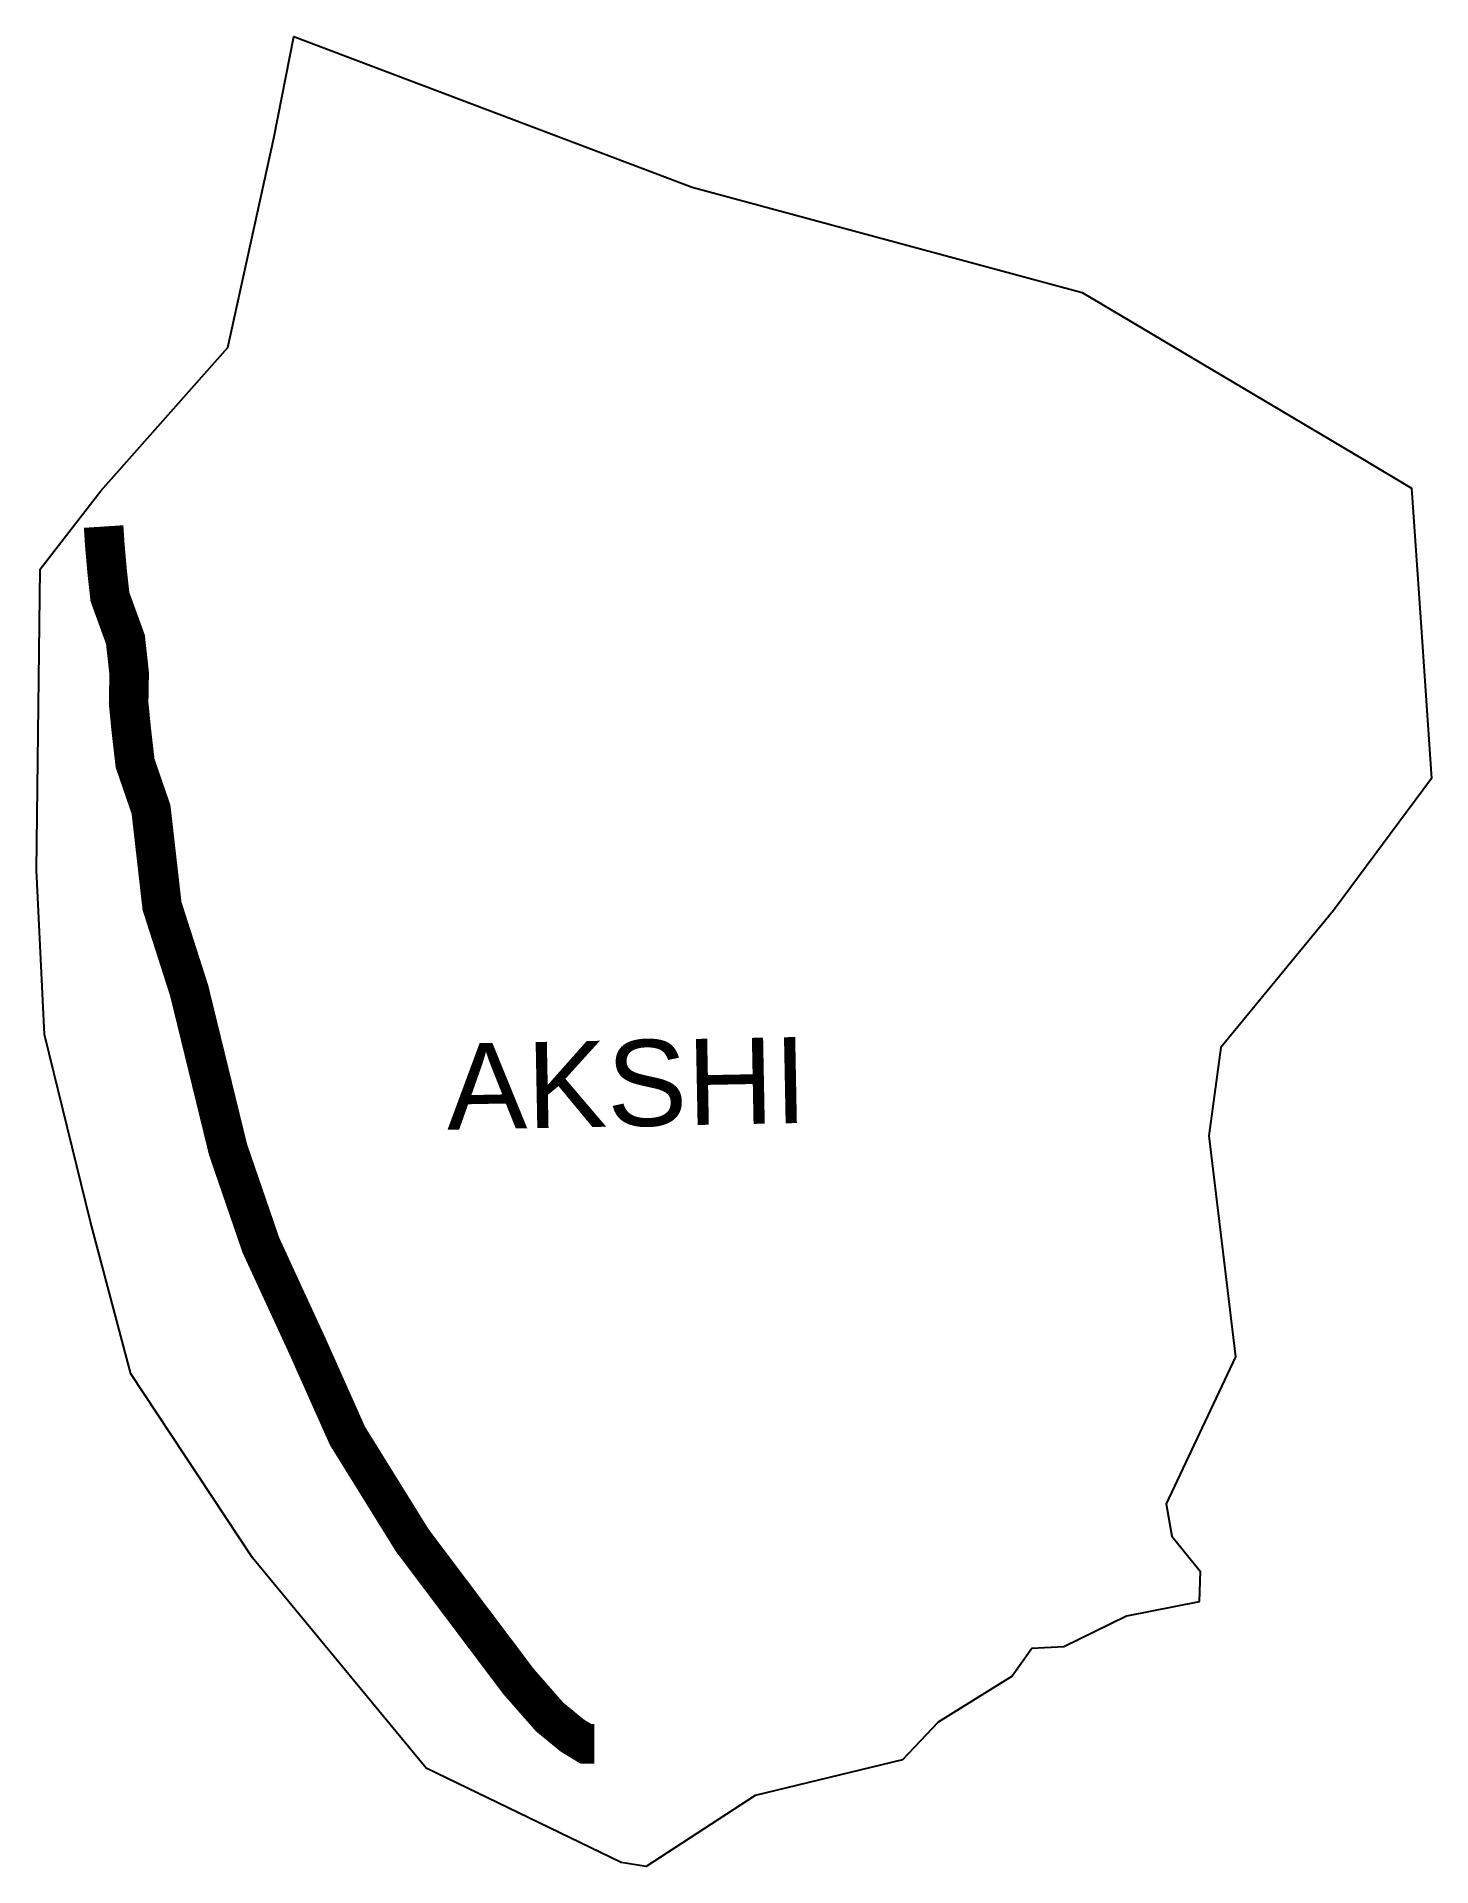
# Model space of a CAD drawing. Header units: metres. Extents: x 276666 to 278429, y 2059883 to 2062196.
import ezdxf

# ---------------------------------------------------------------- set-up
doc = ezdxf.new("R2010")
doc.units = ezdxf.units.M
doc.header["$MEASUREMENT"] = 0
for name, color, linetype in [('NATURALLY PROTECTED', 3, 'Continuous'), ('village', 3, 'Continuous'), ('VILLAGE NAME', 250, 'Continuous')]:
    doc.layers.add(name, color=color, linetype=linetype)
doc.styles.get("Standard").update_dxf_attribs({"font": 'arial.ttf'})

msp = doc.modelspace()

# ---------------------------------------------------------------- linework, layer by layer
at = {"layer": 'NATURALLY PROTECTED', "color": 116, "true_color": 0x136734, "const_width": 50, "flags": 128}
msp.add_lwpolyline([(276751, 2061576.5), (276752.5, 2061553.4), (276755.5, 2061519.2), (276759, 2061487.6), (276778.6, 2061433.7), (276783.3, 2061390.8), (276782.6, 2061353.4), (276786.1, 2061318.1), (276790.8, 2061277.4), (276810.9, 2061219.1), (276824.8, 2061097.1), (276859.1, 2060990.1), (276908.2, 2060789.3), (276949.8, 2060668.2), (277007.8, 2060542.5), (277059.2, 2060427.3), (277141, 2060295.4), (277275.3, 2060117), (277314.6, 2060072.2), (277343.2, 2060048.7), (277360.7, 2060038.1), (277371.3, 2060038.1)], dxfattribs=at)
at = {"layer": 'village'}
msp.add_lwpolyline([(276908.1, 2061802.6), (276966.3, 2062067.2)], dxfattribs=at)
at = {"layer": 'village', "color": 3, "true_color": 0x00ff00}
for points in [[(276966.3, 2062067.2, 0), (276991.3, 2062195.7, 0), (277494.9, 2062005.4, 0), (277987.5, 2061872.3, 0), (278341.9, 2061661.9, 0), (278403.9, 2061625.1, 0), (278415.1, 2061461.4, 0), (278428.9, 2061257.9, 0), (278305.1, 2061091.2, 0), (278162.9, 2060918.1, 0), (278147.5, 2060806.7, 0), (278181.4, 2060527.3, 0), (278093.8, 2060341.7, 0), (278101, 2060300.5, 0), (278136.6, 2060256.3, 0), (278135.3, 2060217.8, 0), (278043.4, 2060199.4, 0), (277964.3, 2060160.6, 0), (277924.1, 2060158.5, 0), (277899.1, 2060123.9, 0), (277805.7, 2060065.7, 0), (277760.6, 2060017.9, 0), (277574.3, 2059972.8, 0), (277436.8, 2059883.3, 0), (277405.1, 2059888.1, 0), (277158.4, 2060007.5, 0), (276939.2, 2060273.1, 0), (276785.4, 2060505.8, 0), (276734.5, 2060697.7, 0), (276676.5, 2060934.5, 0), (276666.3, 2061142.4, 0), (276670.7, 2061522.6, 0)], [(276670.7, 2061522.6, 0), (276747.4, 2061621.6, 0), (276908.1, 2061802.6, 0)]]:
    msp.add_polyline3d(points, dxfattribs=at)

# ---------------------------------------------------------------- texts
at = {"layer": 'VILLAGE NAME', "insert": (277183.2, 2060922.9), "char_height": 108.748, "attachment_point": 1, "rotation": 1.1028}
msp.add_mtext_dynamic_manual_height_columns('{\\fArial|b0|i0|c0|p34;AKSHI}', width=726.929, gutter_width=543.7, heights=[0], dxfattribs=at)

doc.saveas('drawing.dxf')
